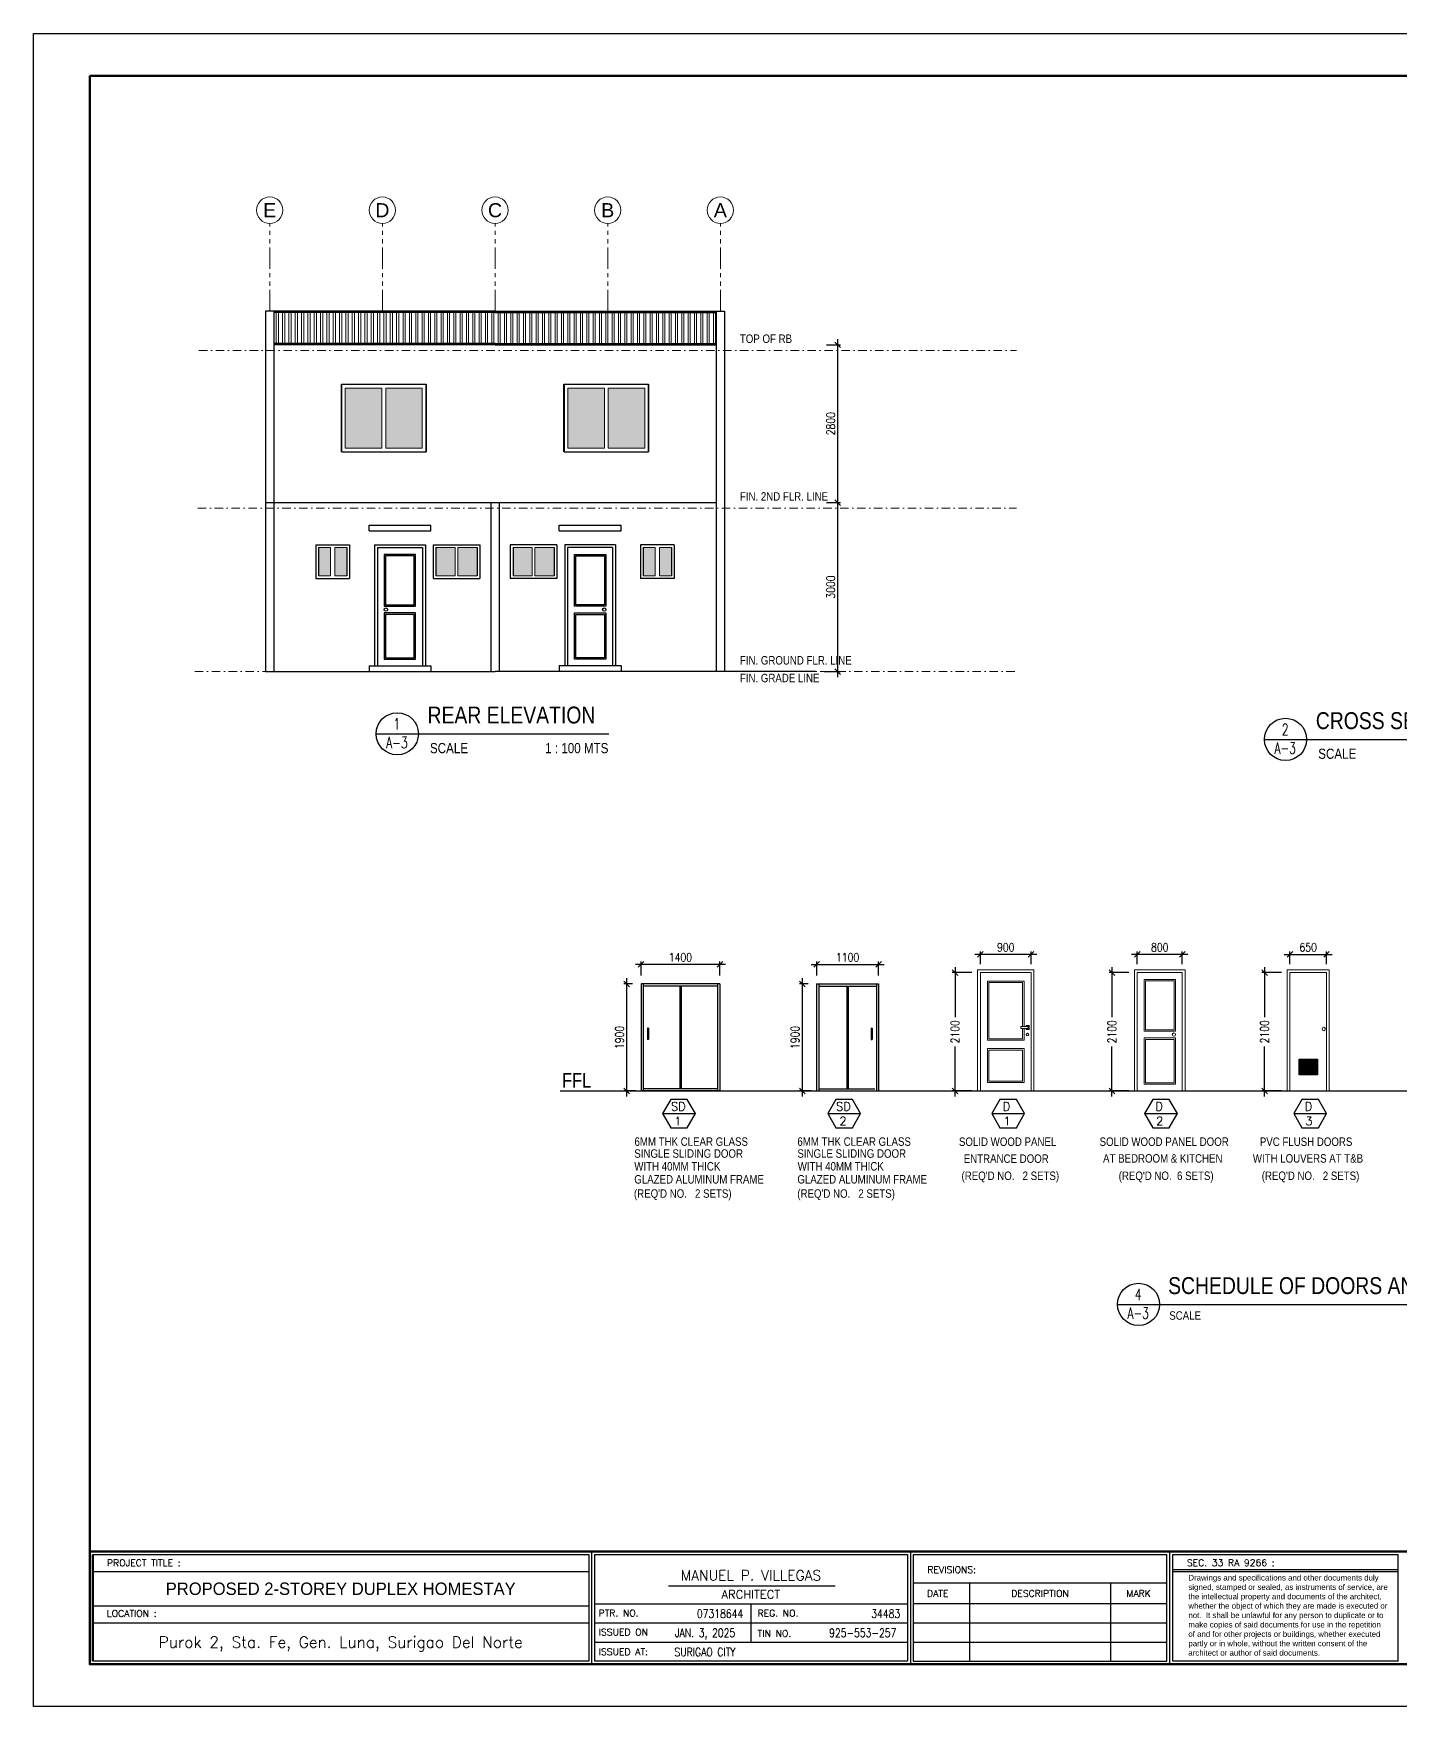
# Model space of a CAD drawing. Header units: millimetres. Extents: x 568137 to 731329, y -326076 to -191870.
# Drawn here: x 644229 to 668478, y -294376 to -264676 of the extents above; entities that cross this region are included whole.
import ezdxf
from ezdxf.enums import TextEntityAlignment as Align

# ---------------------------------------------------------------- set-up
doc = ezdxf.new("R2010")
doc.units = ezdxf.units.MM
doc.header["$LTSCALE"] = 300
doc.header["$MEASUREMENT"] = 0
doc.header["$PDMODE"] = 3
doc.header["$PDSIZE"] = 300
doc.linetypes.add('DASHDOT', pattern=[1, 0.5, -0.25, 0, -0.25])
doc.linetypes.add('PHANTOM', pattern=[2.5, 1.25, -0.25, 0.25, -0.25, 0.25, -0.25])
doc.layers.get('0').update_dxf_attribs({"color": 9})
doc.layers.get('DEFPOINTS').update_dxf_attribs({"color": 8})
for name, color, linetype, lineweight in [('BORDER', 5, 'Continuous', 50), ('dimensions', 8, 'Continuous', 15), ('fixtures', 251, 'Continuous', 5), ('FLR. PLAN BLK', 8, 'Continuous', 9), ('grid', 204, 'PHANTOM', 5), ('ROOFTILE', 140, 'Continuous', 5), ('TB-TXT', 4, 'Continuous', 35), ('TBLK', 7, 'Continuous', 40), ('text', 142, 'Continuous', 25), ('TITLE', 3, 'Continuous', 30)]:
    doc.layers.add(name, color=color, linetype=linetype, lineweight=lineweight)
for name, color, linetype in [('DOOR-SCH', 3, 'Continuous'), ('DOORS', 25, 'Continuous'), ('MOULD', 44, 'Continuous'), ('ROOF BEAMS', 10, 'Continuous'), ('ROOFING', 4, 'Continuous'), ('SCHED', 7, 'Continuous'), ('STAIR', 251, 'Continuous'), ('wall', 140, 'Continuous'), ('WDW', 175, 'Continuous'), ('window', 8, 'Continuous')]:
    doc.layers.add(name, color=color, linetype=linetype)
doc.styles.add('ARIAL', font='arial.ttf', dxfattribs={"width": 0.8})
doc.styles.add('AVA', font='')
doc.styles.add('DIM', font='romans.shx', dxfattribs={"width": 0.8})
doc.styles.add('JESS', font='SIMPLEX')
doc.styles.add('JO4', font='ARIALN.TTF')
doc.styles.add('mar4', font='ARIALN.TTF')
doc.styles.add('PSM', font='simplex')
doc.styles.add('ROM', font='ROMANS.shx', dxfattribs={"width": 0.8})
doc.styles.add('SWISS721', font='swissc.ttf')
doc.styles.get('AVA').set_extended_font_data('AvantGarde Bk BT')
doc.dimstyles.new('DIM-100', dxfattribs={"dimscale": 100, "dimtxt": 2, "dimasz": 1, "dimexe": 0.5, "dimexo": 1.5, "dimgap": 1, "dimtad": 1, "dimdec": 0, "dimdsep": 46, "dimtxsty": 'PSM', "dimblk1": 'DIMCIR', "dimblk2": 'DIMCIR', "dimsah": 1, "dimcen": 0, "dimdle": 2, "dimclrd": 251, "dimclre": 251, "dimclrt": 2, "dimadec": 0, "dimazin": 0, "dimtfac": 1, "dimtdec": 0, "dimtix": 1, "dimtmove": 2, "dimatfit": 3, "dimldrblk": 'DIMCIR', "dimfxl": 0.5, "dimtvp": 1, "dimtolj": 1, "dimtzin": 0, "dimarcsym": 0})
pattern_1 = [(45, (87395.38129, -70613.61726), (-0.084988795816, 0.084988795816), []), (135, (87395.38129, -70613.61726), (-0.254966387447, 0.084988795816), [0.30048076923, -0.18028846154])]
pattern_2 = [(45, (85181.92646, -70613.61726), (-0.084988795816, 0.084988795816), []), (135, (85181.92646, -70613.61726), (-0.254966387447, 0.084988795816), [0.30048076923, -0.18028846154])]

# ---------------------------------------------------------------- blocks, each defined once
blk = doc.blocks.new('_Oblique')
at = {"color": 0, "linetype": 'ByBlock', "lineweight": -2}
blk.add_line((-0.5, -0.5), (0.5, 0.5), dxfattribs=at)
blk = doc.blocks.new('*D717')
at = {"layer": 'DEFPOINTS', "color": 0, "ltscale": 0.5, "transparency": 16777216}
for p in [(658309, -273003), (658507, -273003), (658114, -276003)]:
    blk.add_point(p, dxfattribs=at)
at = {"layer": 'FLR. PLAN BLK', "color": 8, "lineweight": -2, "ltscale": 0.5, "transparency": 16777216}
for p, q in [((658507, -276103), (658507, -272903)), ((658459, -273003), (658557, -273003)), ((658264, -276003), (658557, -276003))]:
    blk.add_line(p, q, dxfattribs=at)
at = {"layer": 'FLR. PLAN BLK', "color": 8, "lineweight": -2, "ltscale": 0.5, "transparency": 16777216, "xscale": 100, "yscale": 100, "zscale": 100}
for p, rotation in [((658507, -273003), 90), ((658507, -276003), 270)]:
    blk.add_blockref('_Oblique', p, dxfattribs=dict(at, rotation=rotation))
at = {"layer": 'FLR. PLAN BLK', "color": 8, "ltscale": 0.5, "transparency": 16777216, "insert": (658382, -274503), "char_height": 150, "attachment_point": 5, "rotation": 90, "style": 'DIM'}
blk.add_mtext('\\A1;3000', dxfattribs=at)
blk = doc.blocks.new('DIMCIR')
for p, q in [((-1.5, 0), (1.5, 0)), ((0, 1.5), (0, -1.5))]:
    blk.add_line(p, q)
at = {"color": 2}
blk.add_circle((0, 0), 0.75, dxfattribs=at)
blk = doc.blocks.new('*D718')
at = {"layer": 'DEFPOINTS', "color": 0, "ltscale": 0.5, "transparency": 16777216}
for p in [(658159, -270203), (658507, -270203), (658159, -273003)]:
    blk.add_point(p, dxfattribs=at)
at = {"layer": 'FLR. PLAN BLK', "color": 8, "lineweight": -2, "ltscale": 0.5, "transparency": 16777216}
for p, q in [((658309, -270203), (658557, -270203)), ((658507, -273103), (658507, -270103)), ((658309, -273003), (658557, -273003))]:
    blk.add_line(p, q, dxfattribs=at)
at = {"layer": 'FLR. PLAN BLK', "color": 8, "lineweight": -2, "ltscale": 0.5, "transparency": 16777216, "xscale": 100, "yscale": 100, "zscale": 100}
for p, rotation in [((658507, -270203), 90), ((658507, -273003), 270)]:
    blk.add_blockref('_Oblique', p, dxfattribs=dict(at, rotation=rotation))
at = {"layer": 'FLR. PLAN BLK', "color": 8, "ltscale": 0.5, "transparency": 16777216, "insert": (658382, -271603), "char_height": 150, "attachment_point": 5, "rotation": 90, "style": 'DIM'}
blk.add_mtext('\\A1;2800', dxfattribs=at)
blk = doc.blocks.new('*D817')
at = {"layer": 'DEFPOINTS', "color": 0, "transparency": 16777216}
for p in [(658132, -281548), (657875, -283448), (658182, -283448)]:
    blk.add_point(p, dxfattribs=at)
at = {"layer": 'dimensions', "color": 8, "lineweight": -2, "transparency": 16777216}
for p, q in [((657982, -281548), (657825, -281548)), ((657875, -281448), (657875, -283548)), ((658032, -283448), (657825, -283448))]:
    blk.add_line(p, q, dxfattribs=at)
at = {"layer": 'dimensions', "color": 8, "lineweight": -2, "transparency": 16777216, "xscale": 100, "yscale": 100, "zscale": 100}
for p, rotation in [((657875, -281548), 90), ((657875, -283448), 270)]:
    blk.add_blockref('_Oblique', p, dxfattribs=dict(at, rotation=rotation))
at = {"layer": 'dimensions', "color": 8, "transparency": 16777216, "insert": (657750, -282498), "char_height": 150, "attachment_point": 5, "rotation": 90, "style": 'DIM'}
blk.add_mtext('\\A1;1900', dxfattribs=at)
blk = doc.blocks.new('*D818')
at = {"layer": 'DEFPOINTS', "color": 0, "transparency": 16777216}
for p in [(659232, -281201), (658132, -281548), (659232, -281548)]:
    blk.add_point(p, dxfattribs=at)
at = {"layer": 'dimensions', "color": 8, "lineweight": -2, "transparency": 16777216}
for p, q in [((658032, -281201), (659332, -281201)), ((658132, -281398), (658132, -281151)), ((659232, -281398), (659232, -281151))]:
    blk.add_line(p, q, dxfattribs=at)
at = {"layer": 'dimensions', "color": 8, "lineweight": -2, "transparency": 16777216, "xscale": 100, "yscale": 100, "zscale": 100, "rotation": 180}
blk.add_blockref('_Oblique', (658132, -281201), dxfattribs=at)
at = {"layer": 'dimensions', "color": 8, "lineweight": -2, "transparency": 16777216, "xscale": 100, "yscale": 100, "zscale": 100}
blk.add_blockref('_Oblique', (659232, -281201), dxfattribs=at)
at = {"layer": 'dimensions', "color": 8, "transparency": 16777216, "insert": (658682, -281076), "char_height": 150, "attachment_point": 5, "style": 'DIM'}
blk.add_mtext('\\A1;1100', dxfattribs=at)
blk = doc.blocks.new('*D822')
at = {"layer": 'DEFPOINTS', "color": 0, "transparency": 16777216}
for p in [(655014, -281548), (654758, -283448), (655064, -283448)]:
    blk.add_point(p, dxfattribs=at)
at = {"layer": 'dimensions', "color": 8, "lineweight": -2, "transparency": 16777216}
for p, q in [((654864, -281548), (654708, -281548)), ((654758, -281448), (654758, -283548)), ((654914, -283448), (654708, -283448))]:
    blk.add_line(p, q, dxfattribs=at)
at = {"layer": 'dimensions', "color": 8, "lineweight": -2, "transparency": 16777216, "xscale": 100, "yscale": 100, "zscale": 100}
for p, rotation in [((654758, -281548), 90), ((654758, -283448), 270)]:
    blk.add_blockref('_Oblique', p, dxfattribs=dict(at, rotation=rotation))
at = {"layer": 'dimensions', "color": 8, "transparency": 16777216, "insert": (654633, -282498), "char_height": 150, "attachment_point": 5, "rotation": 90, "style": 'DIM'}
blk.add_mtext('\\A1;1900', dxfattribs=at)
blk = doc.blocks.new('*D823')
at = {"layer": 'DEFPOINTS', "color": 0, "transparency": 16777216}
for p in [(655014, -281201), (655014, -281548), (656414, -281548)]:
    blk.add_point(p, dxfattribs=at)
at = {"layer": 'dimensions', "color": 8, "lineweight": -2, "transparency": 16777216}
for p, q in [((656514, -281201), (654914, -281201)), ((655014, -281398), (655014, -281151)), ((656414, -281398), (656414, -281151))]:
    blk.add_line(p, q, dxfattribs=at)
at = {"layer": 'dimensions', "color": 8, "lineweight": -2, "transparency": 16777216, "xscale": 100, "yscale": 100, "zscale": 100, "rotation": 180}
blk.add_blockref('_Oblique', (655014, -281201), dxfattribs=at)
at = {"layer": 'dimensions', "color": 8, "lineweight": -2, "transparency": 16777216, "xscale": 100, "yscale": 100, "zscale": 100}
blk.add_blockref('_Oblique', (656414, -281201), dxfattribs=at)
at = {"layer": 'dimensions', "color": 8, "transparency": 16777216, "insert": (655714, -281076), "char_height": 150, "attachment_point": 5, "style": 'DIM'}
blk.add_mtext('\\A1;1400', dxfattribs=at)
blk = doc.blocks.new('*D828')
at = {"layer": 'DEFPOINTS', "color": 0, "transparency": 16777216}
for p in [(663822, -281348), (663372, -283448), (663822, -283448)]:
    blk.add_point(p, dxfattribs=at)
at = {"layer": 'dimensions', "color": 8, "lineweight": -2, "transparency": 16777216}
for p, q in [((663372, -281248), (663372, -282136)), ((663672, -281348), (663322, -281348)), ((663372, -283548), (663372, -282659)), ((663672, -283448), (663322, -283448))]:
    blk.add_line(p, q, dxfattribs=at)
at = {"layer": 'dimensions', "color": 8, "lineweight": -2, "transparency": 16777216, "xscale": 100, "yscale": 100, "zscale": 100}
for p, rotation in [((663372, -281348), 90), ((663372, -283448), 270)]:
    blk.add_blockref('_Oblique', p, dxfattribs=dict(at, rotation=rotation))
at = {"layer": 'dimensions', "color": 8, "transparency": 16777216, "insert": (663372, -282398), "char_height": 150, "attachment_point": 5, "rotation": 90, "style": 'DIM'}
blk.add_mtext('\\A1;2100', dxfattribs=at)
blk = doc.blocks.new('*D829')
at = {"layer": 'DEFPOINTS', "color": 0, "transparency": 16777216}
for p in [(663822, -281023), (663822, -281348), (664622, -281348)]:
    blk.add_point(p, dxfattribs=at)
at = {"layer": 'dimensions', "color": 8, "lineweight": -2, "transparency": 16777216}
for p, q in [((664722, -281023), (663722, -281023)), ((663822, -281198), (663822, -280973)), ((664622, -281198), (664622, -280973))]:
    blk.add_line(p, q, dxfattribs=at)
at = {"layer": 'dimensions', "color": 8, "lineweight": -2, "transparency": 16777216, "xscale": 100, "yscale": 100, "zscale": 100, "rotation": 180}
blk.add_blockref('_Oblique', (663822, -281023), dxfattribs=at)
at = {"layer": 'dimensions', "color": 8, "lineweight": -2, "transparency": 16777216, "xscale": 100, "yscale": 100, "zscale": 100}
blk.add_blockref('_Oblique', (664622, -281023), dxfattribs=at)
at = {"layer": 'dimensions', "color": 8, "transparency": 16777216, "insert": (664222, -280898), "char_height": 150, "attachment_point": 5, "style": 'DIM'}
blk.add_mtext('\\A1;800', dxfattribs=at)
blk = doc.blocks.new('*D830')
at = {"layer": 'DEFPOINTS', "color": 0, "transparency": 16777216}
for p in [(661038, -281348), (660588, -283448), (661038, -283448)]:
    blk.add_point(p, dxfattribs=at)
at = {"layer": 'dimensions', "color": 8, "lineweight": -2, "transparency": 16777216}
for p, q in [((660588, -281248), (660588, -282136)), ((660888, -281348), (660538, -281348)), ((660588, -283548), (660588, -282659)), ((660888, -283448), (660538, -283448))]:
    blk.add_line(p, q, dxfattribs=at)
at = {"layer": 'dimensions', "color": 8, "lineweight": -2, "transparency": 16777216, "xscale": 100, "yscale": 100, "zscale": 100}
for p, rotation in [((660588, -281348), 90), ((660588, -283448), 270)]:
    blk.add_blockref('_Oblique', p, dxfattribs=dict(at, rotation=rotation))
at = {"layer": 'dimensions', "color": 8, "transparency": 16777216, "insert": (660588, -282398), "char_height": 150, "attachment_point": 5, "rotation": 90, "style": 'DIM'}
blk.add_mtext('\\A1;2100', dxfattribs=at)
blk = doc.blocks.new('*D831')
at = {"layer": 'DEFPOINTS', "color": 0, "transparency": 16777216}
for p in [(661038, -281023), (661038, -281348), (661938, -281348)]:
    blk.add_point(p, dxfattribs=at)
at = {"layer": 'dimensions', "color": 8, "lineweight": -2, "transparency": 16777216}
for p, q in [((662038, -281023), (660938, -281023)), ((661038, -281198), (661038, -280973)), ((661938, -281198), (661938, -280973))]:
    blk.add_line(p, q, dxfattribs=at)
at = {"layer": 'dimensions', "color": 8, "lineweight": -2, "transparency": 16777216, "xscale": 100, "yscale": 100, "zscale": 100, "rotation": 180}
blk.add_blockref('_Oblique', (661038, -281023), dxfattribs=at)
at = {"layer": 'dimensions', "color": 8, "lineweight": -2, "transparency": 16777216, "xscale": 100, "yscale": 100, "zscale": 100}
blk.add_blockref('_Oblique', (661938, -281023), dxfattribs=at)
at = {"layer": 'dimensions', "color": 8, "transparency": 16777216, "insert": (661488, -280898), "char_height": 150, "attachment_point": 5, "style": 'DIM'}
blk.add_mtext('\\A1;900', dxfattribs=at)
blk = doc.blocks.new('*D834')
at = {"layer": 'DEFPOINTS', "color": 0, "transparency": 16777216}
for p in [(666532, -281348), (666082, -283448), (666532, -283448)]:
    blk.add_point(p, dxfattribs=at)
at = {"layer": 'dimensions', "color": 8, "lineweight": -2, "transparency": 16777216}
for p, q in [((666082, -281248), (666082, -282136)), ((666382, -281348), (666032, -281348)), ((666082, -283548), (666082, -282659)), ((666382, -283448), (666032, -283448))]:
    blk.add_line(p, q, dxfattribs=at)
at = {"layer": 'dimensions', "color": 8, "lineweight": -2, "transparency": 16777216, "xscale": 100, "yscale": 100, "zscale": 100}
for p, rotation in [((666082, -281348), 90), ((666082, -283448), 270)]:
    blk.add_blockref('_Oblique', p, dxfattribs=dict(at, rotation=rotation))
at = {"layer": 'dimensions', "color": 8, "transparency": 16777216, "insert": (666082, -282398), "char_height": 150, "attachment_point": 5, "rotation": 90, "style": 'DIM'}
blk.add_mtext('\\A1;2100', dxfattribs=at)
blk = doc.blocks.new('*D835')
at = {"layer": 'DEFPOINTS', "color": 0, "transparency": 16777216}
for p in [(667182, -281023), (666532, -281348), (667182, -281348)]:
    blk.add_point(p, dxfattribs=at)
at = {"layer": 'dimensions', "color": 8, "lineweight": -2, "transparency": 16777216}
for p, q in [((666432, -281023), (667282, -281023)), ((666532, -281198), (666532, -280973)), ((667182, -281198), (667182, -280973))]:
    blk.add_line(p, q, dxfattribs=at)
at = {"layer": 'dimensions', "color": 8, "lineweight": -2, "transparency": 16777216, "xscale": 100, "yscale": 100, "zscale": 100, "rotation": 180}
blk.add_blockref('_Oblique', (666532, -281023), dxfattribs=at)
at = {"layer": 'dimensions', "color": 8, "lineweight": -2, "transparency": 16777216, "xscale": 100, "yscale": 100, "zscale": 100}
blk.add_blockref('_Oblique', (667182, -281023), dxfattribs=at)
at = {"layer": 'dimensions', "color": 8, "transparency": 16777216, "insert": (666857, -280898), "char_height": 150, "attachment_point": 5, "style": 'DIM'}
blk.add_mtext('\\A1;650', dxfattribs=at)

msp = doc.modelspace()

# ---------------------------------------------------------------- hatches: boundary and pattern name
at = {"layer": 'MOULD', "linetype": 'Continuous', "true_color": 0x8b8b8d}
h = msp.add_hatch(dxfattribs=at)
h.set_pattern_fill('ANSI38', color=252)
h.set_pattern_definition([(45, (79037.3343, -58040.7042), (-0.088388347648, 0.088388347648), []), (135, (79037.3343, -58040.7042), (-0.265165042945, 0.088388347648), [0.3125, -0.1875])])
h.paths.add_polyline_path([(650481.9, -272035.9), (651131.8, -272035.9), (651131.8, -270970.1), (650481.9, -270970.1)])
h.paths.add_polyline_path([(649764.8, -272035.9), (650414.7, -272035.9), (650414.7, -270970.1), (649764.8, -270970.1)])
h = msp.add_hatch(dxfattribs=at)
h.set_pattern_fill('ANSI38', color=252)
h.set_pattern_definition([(45, (82985.9181, -58040.7042), (-0.088388347648, 0.088388347648), []), (135, (82985.9181, -58040.7042), (-0.265165042945, 0.088388347648), [0.3125, -0.1875])])
h.paths.add_polyline_path([(654430.5, -272035.9), (655080.4, -272035.9), (655080.4, -270970.1), (654430.5, -270970.1)])
h.paths.add_polyline_path([(653713.4, -272035.9), (654363.3, -272035.9), (654363.3, -270970.1), (653713.4, -270970.1)])
h = msp.add_hatch(dxfattribs=at)
h.set_pattern_fill('ANSI38', color=252, scale=0.961538)
h.set_pattern_definition(pattern_1)
h.paths.add_polyline_path([(649792.5, -273801), (649577.3, -273801), (649577.3, -274304.7), (649792.5, -274304.7)])
h.paths.add_polyline_path([(649504.1, -273801), (649288.9, -273801), (649288.9, -274304.7), (649504.1, -274304.7)])
h = msp.add_hatch(dxfattribs=at)
h.set_pattern_fill('ANSI38', color=252, scale=0.961538)
h.set_pattern_definition(pattern_2)
h.paths.add_polyline_path([(652102.7, -274304.7), (652102.7, -273801), (651761.3, -273801), (651761.3, -274304.7)])
h.paths.add_polyline_path([(651713.6, -273801), (651372.2, -273801), (651372.2, -274304.7), (651713.6, -274304.7)])
h = msp.add_hatch(dxfattribs=at)
h.set_pattern_fill('ANSI38', color=252, scale=0.961538)
h.set_pattern_definition(pattern_2)
h.paths.add_polyline_path([(653083.9, -274304.7), (653083.9, -273801), (652742.5, -273801), (652742.5, -274304.7)])
h.paths.add_polyline_path([(653131.6, -274304.7), (653473, -274304.7), (653473, -273801), (653131.6, -273801)])
h = msp.add_hatch(dxfattribs=at)
h.set_pattern_fill('ANSI38', color=252, scale=0.961538)
h.set_pattern_definition(pattern_1)
h.paths.add_polyline_path([(655052.7, -274304.7), (655267.9, -274304.7), (655267.9, -273801), (655052.7, -273801)])
h.paths.add_polyline_path([(655341.1, -274304.7), (655556.3, -274304.7), (655556.3, -273801), (655341.1, -273801)])
at = {"layer": 'ROOFTILE', "linetype": 'Continuous'}
h = msp.add_hatch(dxfattribs=at)
h.set_pattern_fill('ANSI32', color=256, scale=300, angle=45)
h.set_pattern_definition([(90, (-26573.5, -20096.97), (-112.5, 0), []), (90, (-26536, -20059.47), (-112.5, 0), [])])
h.paths.add_polyline_path([(652422.6, -269627.9), (648497.6, -269627.9), (648497.6, -270177.9), (652422.6, -270177.9), (656347.6, -270177.9), (656347.6, -269627.9)])

# ---------------------------------------------------------------- linework, layer by layer
at = {"layer": 'BORDER'}
for p, q in [((685529.4, -291625.5), (645229.4, -291625.5)), ((645229.4, -291625.5), (645229.4, -293625.5)), ((685529.4, -293625.5), (645229.4, -293625.5))]:
    msp.add_line(p, q, dxfattribs=at)
at = {"layer": 'BORDER', "color": 4}
msp.add_line((645281.9, -293573), (645281.9, -291678), dxfattribs=at)
at = {"layer": 'BORDER'}
msp.add_lwpolyline([(645229.4, -265425.5), (685529.4, -265425.5), (685529.4, -293625.5), (645229.4, -293625.5)], close=True, dxfattribs=at)
at = {"layer": 'DEFPOINTS'}
msp.add_lwpolyline([(644229.4, -264675.5), (686279.4, -264675.5), (686279.4, -294375.5), (644229.4, -294375.5)], close=True, dxfattribs=at)
at = {"layer": 'dimensions'}
for p, q in [((650414.7, -270970.1), (649764.8, -270970.1)), ((649764.8, -270970.1), (649764.8, -272035.9)), ((650414.7, -272035.9), (650414.7, -270970.1)), ((650481.9, -272035.9), (650481.9, -270970.1)), ((650481.9, -270970.1), (651131.8, -270970.1)), ((651131.8, -272035.9), (651131.8, -270970.1)), ((651131.8, -270970.1), (651131.8, -272035.9)), ((654363.3, -270970.1), (653713.4, -270970.1)), ((653713.4, -270970.1), (653713.4, -272035.9)), ((654363.3, -272035.9), (654363.3, -270970.1)), ((654430.5, -272035.9), (654430.5, -270970.1)), ((654430.5, -270970.1), (655080.4, -270970.1)), ((655080.4, -272035.9), (655080.4, -270970.1)), ((655080.4, -270970.1), (655080.4, -272035.9)), ((649764.8, -272035.9), (650414.7, -272035.9)), ((651131.8, -272035.9), (650481.9, -272035.9)), ((653713.4, -272035.9), (654363.3, -272035.9)), ((655080.4, -272035.9), (654430.5, -272035.9)), ((664672.3, -281297.7), (663772.3, -281297.7)), ((663772.3, -281297.7), (663772.3, -283447.7)), ((664622.3, -281347.7), (663822.3, -281347.7)), ((663822.3, -281347.7), (663822.3, -283447.7)), ((664622.3, -281347.7), (664622.3, -283447.7)), ((664672.3, -281297.7), (664672.3, -283447.7)), ((667232.1, -281297.7), (666482.1, -281297.7)), ((666482.1, -281297.7), (666482.1, -283447.7)), ((667182.1, -281347.7), (666532.1, -281347.7)), ((666532.1, -281347.7), (666532.1, -283447.7)), ((667182.1, -283447.7), (667182.1, -281347.7)), ((667232.1, -283447.7), (667232.1, -281297.7))]:
    msp.add_line(p, q, dxfattribs=at)
for points in [[(649288.9, -274304.7), (649504.1, -274304.7), (649504.1, -273801), (649288.9, -273801)], [(649577.3, -274304.7), (649792.5, -274304.7), (649792.5, -273801), (649577.3, -273801)], [(651372.2, -274304.7), (651713.6, -274304.7), (651713.6, -273801), (651372.2, -273801)], [(651761.3, -274304.7), (652102.7, -274304.7), (652102.7, -273801), (651761.3, -273801)], [(653083.9, -274304.7), (652742.5, -274304.7), (652742.5, -273801), (653083.9, -273801)], [(653473, -274304.7), (653131.6, -274304.7), (653131.6, -273801), (653473, -273801)], [(655267.9, -274304.7), (655052.7, -274304.7), (655052.7, -273801), (655267.9, -273801)], [(655556.3, -274304.7), (655341.1, -274304.7), (655341.1, -273801), (655556.3, -273801)], [(663944.8, -281467.7), (664502.3, -281467.7), (664502.3, -282387.7), (663944.8, -282387.7)], [(663969.8, -281492.7), (664477.3, -281492.7), (664477.3, -282362.7), (663969.8, -282362.7)], [(661884.5, -282304.1), (661756.6, -282304.1), (661756.6, -282338.6), (661884.5, -282338.6)], [(661812.7, -282696.8), (661162.3, -282696.8), (661162.3, -283297.7), (661812.7, -283297.7)], [(661787.7, -282721.8), (661187.3, -282721.8), (661187.3, -283272.7), (661787.7, -283272.7)], [(663944.8, -282507.7), (664502.3, -282507.7), (664502.3, -283327.7), (663944.8, -283327.7)], [(663969.8, -282532.7), (664477.3, -282532.7), (664477.3, -283302.7), (663969.8, -283302.7)]]:
    msp.add_lwpolyline(points, close=True, dxfattribs=at)
for points in [[(661987.5, -283447.7), (661987.5, -281297.7), (660987.5, -281297.7), (660987.5, -283447.7)], [(661937.5, -283447.7), (661937.5, -281347.7), (661037.5, -281347.7), (661037.5, -283447.7)], [(661037.5, -283447.7), (661037.5, -281347.7), (661937.5, -281347.7), (661937.5, -283447.7)], [(661812.7, -282304.1), (661812.7, -281497.8), (661162.3, -281497.8), (661162.3, -282546.8), (661812.7, -282546.8), (661812.7, -282338.6)], [(661787.7, -282304.1), (661787.7, -281522.8), (661187.3, -281522.8), (661187.3, -282521.8), (661787.7, -282521.8), (661787.7, -282338.6)], [(661850.2, -282338.6), (661850.2, -282357), (661903.6, -282357), (661903.6, -282285.6), (661850.2, -282285.6), (661850.2, -282304.1)], [(661937.5, -283397.7), (661937.5, -282535.2)]]:
    msp.add_lwpolyline(points, dxfattribs=at)
for centre, radius in [((661876.9, -282447.7), 23.3), ((664473.6, -282447.7), 30), ((664473.6, -282447.7), 30), ((667133.4, -282347.7), 30)]:
    msp.add_circle(centre, radius, dxfattribs=at)
at = {"layer": 'DOORS', "linetype": 'Continuous'}
for p, q in [((650285.6, -273752.9), (651185.6, -273752.9)), ((650285.6, -273752.9), (650285.6, -275902.9)), ((650335.6, -273802.9), (651135.6, -273802.9)), ((650335.6, -273802.9), (650335.6, -275902.9)), ((651135.6, -273802.9), (651135.6, -275902.9)), ((651185.6, -273752.9), (651185.6, -275902.9)), ((654559.6, -273752.9), (653659.6, -273752.9)), ((653659.6, -273752.9), (653659.6, -275902.9)), ((654509.6, -273802.9), (653709.6, -273802.9)), ((653709.6, -273802.9), (653709.6, -275902.9)), ((654509.6, -273802.9), (654509.6, -275902.9)), ((654559.6, -273752.9), (654559.6, -275902.9)), ((650185.6, -275902.9), (650185.6, -276002.9)), ((651285.6, -275902.9), (651285.6, -276002.9)), ((653559.6, -275902.9), (653559.6, -276002.9)), ((654659.6, -275902.9), (654659.6, -276002.9))]:
    msp.add_line(p, q, dxfattribs=at)
for points in [[(651013.1, -273922.9), (650455.6, -273922.9), (650455.6, -274842.9), (651013.1, -274842.9)], [(650988.1, -273947.9), (650480.6, -273947.9), (650480.6, -274817.9), (650988.1, -274817.9)], [(653832.1, -273922.9), (654389.6, -273922.9), (654389.6, -274842.9), (653832.1, -274842.9)], [(653857.1, -273947.9), (654364.6, -273947.9), (654364.6, -274817.9), (653857.1, -274817.9)], [(651013.1, -274962.9), (650455.6, -274962.9), (650455.6, -275782.9), (651013.1, -275782.9)], [(650988.1, -274987.9), (650480.6, -274987.9), (650480.6, -275757.9), (650988.1, -275757.9)], [(653832.1, -274962.9), (654389.6, -274962.9), (654389.6, -275782.9), (653832.1, -275782.9)], [(653857.1, -274987.9), (654364.6, -274987.9), (654364.6, -275757.9), (653857.1, -275757.9)]]:
    msp.add_lwpolyline(points, close=True, dxfattribs=at)
for centre in [(650484.3, -274902.9), (650484.3, -274902.9), (654360.9, -274902.9), (654360.9, -274902.9)]:
    msp.add_circle(centre, 30, dxfattribs=at)
at = {"layer": 'fixtures', "linetype": 'DASHDOT'}
for p, q in [((647166.4, -270302.9), (661677.4, -270302.9)), ((647145, -273102.9), (661677.4, -273102.9)), ((647093.3, -276002.9), (661677.4, -276002.9))]:
    msp.add_line(p, q, dxfattribs=at)
at = {"layer": 'grid'}
for p, q in [((648422.6, -269602.9), (648422.6, -268047.1)), ((650422.6, -269602.9), (650422.6, -268047.1)), ((652422.6, -269602.9), (652422.6, -268047.1)), ((654422.6, -269602.9), (654422.6, -268047.1)), ((656422.6, -269602.9), (656422.6, -268047.1))]:
    msp.add_line(p, q, dxfattribs=at)
at = {"layer": 'grid', "color": 8, "linetype": 'Continuous'}
for centre in [(648422.6, -267812.7), (650422.6, -267812.7), (652422.6, -267812.7), (654422.6, -267812.7), (656422.6, -267812.7)]:
    msp.add_circle(centre, 234.4, dxfattribs=at)
at = {"layer": 'MOULD', "color": 252, "linetype": 'Continuous', "true_color": 0x8b8b8d}
for p, q in [((666707.1, -282901.2), (666842.7, -282901.2)), ((666707.1, -282909.6), (666848.4, -282909.6)), ((666707.1, -282926.5), (666859.6, -282926.5)), ((666707.1, -282934.9), (666865.2, -282934.9)), ((666707.1, -282951.8), (666876.5, -282951.8)), ((666707.1, -282960.3), (666882.1, -282960.3)), ((666707.1, -282977.1), (666893.4, -282977.1)), ((666707.1, -282985.6), (666899, -282985.6)), ((666707.1, -283002.4), (666910.2, -283002.4)), ((666707.1, -283010.9), (666915.9, -283010.9)), ((666707.1, -283027.8), (666927.1, -283027.8)), ((666707.1, -283036.2), (666932.7, -283036.2)), ((666842.7, -282901.2), (667007.1, -282901.2)), ((666848.4, -282909.6), (667007.1, -282909.6)), ((666859.6, -282926.5), (667007.1, -282926.5)), ((666865.2, -282934.9), (667007.1, -282934.9)), ((666876.5, -282951.8), (667007.1, -282951.8)), ((666882.1, -282960.3), (667007.1, -282960.3)), ((666893.4, -282977.1), (667007.1, -282977.1)), ((666899, -282985.6), (667007.1, -282985.6)), ((666910.2, -283002.4), (667007.1, -283002.4)), ((666915.9, -283010.9), (667007.1, -283010.9)), ((666927.1, -283027.8), (667007.1, -283027.8)), ((666932.7, -283036.2), (667007.1, -283036.2)), ((667007.1, -282897.7), (667007.1, -283147.7)), ((666707.1, -283053.1), (666944, -283053.1)), ((666707.1, -283061.5), (666949.6, -283061.5)), ((666707.1, -283078.4), (666960.9, -283078.4)), ((666707.1, -283086.8), (666966.5, -283086.8)), ((666707.1, -283103.7), (666977.7, -283103.7)), ((666707.1, -283112.1), (666983.4, -283112.1)), ((666707.1, -283129), (666994.6, -283129)), ((666707.1, -283137.4), (667000.2, -283137.4)), ((666944, -283053.1), (667007.1, -283053.1)), ((666949.6, -283061.5), (667007.1, -283061.5)), ((666960.9, -283078.4), (667007.1, -283078.4)), ((666966.5, -283086.8), (667007.1, -283086.8)), ((666977.7, -283103.7), (667007.1, -283103.7)), ((666983.4, -283112.1), (667007.1, -283112.1)), ((666994.6, -283129), (667007.1, -283129)), ((667000.2, -283137.4), (667007.1, -283137.4))]:
    msp.add_line(p, q, dxfattribs=at)
for points in [[(666694.6, -282885.2), (667019.6, -282885.2), (667019.6, -283160.2), (666694.6, -283160.2)], [(666707.1, -282897.7), (667007.1, -282897.7), (667007.1, -283147.7), (666707.1, -283147.7)]]:
    msp.add_lwpolyline(points, close=True, dxfattribs=at)
at = {"layer": 'ROOF BEAMS', "linetype": 'Continuous'}
msp.add_line((653580.2, -283447.7), (678036.3, -283447.7), dxfattribs=at)
at = {"layer": 'ROOFING', "linetype": 'Continuous'}
for p, q in [((652422.6, -269602.9), (648347.6, -269602.9)), ((652422.6, -269627.9), (648497.6, -269627.9)), ((652422.6, -269602.9), (656497.6, -269602.9)), ((652422.6, -269627.9), (656347.6, -269627.9)), ((652422.6, -270177.9), (648497.6, -270177.9)), ((652422.6, -270202.9), (648497.6, -270202.9)), ((652422.6, -270177.9), (656347.6, -270177.9)), ((652422.6, -270202.9), (656347.6, -270202.9))]:
    msp.add_line(p, q, dxfattribs=at)
at = {"layer": 'SCHED', "color": 9}
for points in [[(655397.2, -283849.8), (655543.1, -284102.5), (655835, -284102.5), (655980.9, -283849.8), (655835, -283597), (655543.1, -283597), (655397.2, -283849.8), (655980.9, -283849.8)], [(658327.7, -283849.8), (658473.6, -284102.5), (658765.5, -284102.5), (658911.4, -283849.8), (658765.5, -283597), (658473.6, -283597), (658327.7, -283849.8), (658911.4, -283849.8)], [(661239.1, -283849.8), (661385, -284102.5), (661676.8, -284102.5), (661822.7, -283849.8), (661676.8, -283597), (661385, -283597), (661239.1, -283849.8), (661822.7, -283849.8)], [(663950.4, -283849.8), (664096.3, -284102.5), (664388.2, -284102.5), (664534.1, -283849.8), (664388.2, -283597), (664096.3, -283597), (663950.4, -283849.8), (664534.1, -283849.8)], [(666599.2, -283849.8), (666745.1, -284102.5), (667036.9, -284102.5), (667182.8, -283849.8), (667036.9, -283597), (666745.1, -283597), (666599.2, -283849.8), (667182.8, -283849.8)]]:
    msp.add_lwpolyline(points, dxfattribs=at)
at = {"layer": 'STAIR', "linetype": 'Continuous'}
for p, q in [((650185.6, -275902.9), (651285.6, -275902.9)), ((654659.6, -275902.9), (653559.6, -275902.9))]:
    msp.add_line(p, q, dxfattribs=at)
at = {"layer": 'TITLE'}
for p, q in [((650312.2, -277107.5), (654442.8, -277107.5)), ((666079.9, -277207.5), (669848.5, -277207.5)), ((663470.3, -287236.6), (670839.8, -287236.6))]:
    msp.add_line(p, q, dxfattribs=at)
at = {"layer": 'TITLE', "color": 4, "lineweight": -3}
for p, q in [((654137.4, -291625.5), (654137.4, -293625.5)), ((659794.9, -291625.5), (659794.9, -293625.5)), ((664399.6, -293625.5), (664399.6, -291625.5)), ((645281.9, -291678), (654084.9, -291678)), ((654084.9, -291678), (654084.9, -293573)), ((654189.9, -291678), (659742.4, -291678)), ((654189.9, -291678), (654189.9, -293573)), ((659742.4, -291678), (659742.4, -293573)), ((659847.4, -291678), (664347.1, -291678)), ((659847.4, -291678), (659847.4, -293573)), ((664347.1, -293573), (664347.1, -291678)), ((664452.1, -291678), (668452.1, -291678)), ((664452.1, -293573), (664452.1, -291678)), ((664452.1, -291940.5), (668452.1, -291940.5)), ((668452.1, -293573), (668452.1, -291678)), ((645281.9, -291978), (654084.9, -291978)), ((655502.9, -292233.6), (658457.7, -292233.6)), ((659847.4, -292179.3), (664347.1, -292179.3)), ((660847.1, -292179.3), (660847.1, -293573)), ((663347.3, -292179.3), (663347.3, -293573)), ((664452.1, -291978), (668452.1, -291978)), ((645281.9, -292590.6), (654084.9, -292590.6)), ((654189.9, -292549.4), (659742.4, -292549.4)), ((656966.1, -292549.4), (656966.1, -293231.8)), ((659847.4, -292548.5), (664347.1, -292548.5)), ((645281.9, -292890.6), (654084.9, -292890.6)), ((654189.9, -292890.6), (659742.4, -292890.6)), ((659847.4, -292890.6), (664347.1, -292890.6)), ((654189.9, -293231.8), (659742.4, -293231.8)), ((659847.4, -293231.8), (664347.1, -293231.8)), ((654084.9, -293573), (645281.9, -293573)), ((659742.4, -293573), (654189.9, -293573)), ((659847.4, -293573), (664347.1, -293573)), ((668452.1, -293573), (664452.1, -293573))]:
    msp.add_line(p, q, dxfattribs=at)
at = {"layer": 'TITLE'}
for centre in [(650686.8, -277107.5), (666454.5, -277207.5), (663844.9, -287236.6)]:
    msp.add_circle(centre, 374.6, dxfattribs=at)
at = {"layer": 'wall', "linetype": 'Continuous'}
for p, q in [((648347.6, -269602.9), (648347.6, -276002.9)), ((648497.6, -269602.9), (648497.6, -276002.9)), ((656347.6, -269602.9), (656347.6, -276002.9)), ((656497.6, -269602.9), (656497.6, -276002.9)), ((649698.3, -270902.9), (649698.3, -272102.9)), ((651198.3, -270902.9), (651198.3, -272102.9)), ((653646.9, -270902.9), (653646.9, -272102.9)), ((655146.9, -270902.9), (655146.9, -272102.9)), ((648347.6, -273002.9), (656347.6, -273002.9)), ((652347.6, -273002.9), (652347.6, -276002.9)), ((652497.6, -273002.9), (652497.6, -276002.9)), ((650185.6, -273402.9), (651285.6, -273402.9)), ((650185.6, -273502.9), (650185.6, -273402.9)), ((650185.6, -273502.9), (651285.6, -273502.9)), ((651285.6, -273502.9), (651285.6, -273402.9)), ((653559.6, -273402.9), (654659.6, -273402.9)), ((653559.6, -273502.9), (653559.6, -273402.9)), ((653559.6, -273502.9), (654659.6, -273502.9)), ((654659.6, -273502.9), (654659.6, -273402.9)), ((649288.9, -273801), (649288.9, -274304.7)), ((649792.5, -273801), (649792.5, -274304.7)), ((651372.2, -273801), (651372.2, -274304.7)), ((652102.7, -273801), (652102.7, -274304.7)), ((652742.5, -273801), (652742.5, -274304.7)), ((653473, -273801), (653473, -274304.7)), ((655052.7, -273801), (655052.7, -274304.7)), ((655556.3, -273801), (655556.3, -274304.7)), ((648347.6, -276002.9), (652422.6, -276002.9)), ((658113.8, -276002.9), (652422.6, -276002.9)), ((655014, -281547.7), (655014, -283447.7)), ((656414.1, -281547.7), (655014, -281547.7)), ((655053.2, -281547.7), (655053.2, -283447.7)), ((656374.1, -281547.7), (656374.1, -283447.7)), ((656414.1, -281547.7), (656414.1, -283447.7)), ((658131.7, -281547.7), (658131.7, -283447.7)), ((658131.7, -281547.7), (659231.7, -281547.7)), ((658171.7, -281547.7), (658171.7, -283447.7)), ((659192.6, -281547.7), (659192.6, -283447.7)), ((659231.7, -281547.7), (659231.7, -283447.7)), ((656374.1, -281587.8), (655053.2, -281587.8)), ((658171.7, -281587.8), (659192.6, -281587.8)), ((655128.2, -282335.2), (655128.2, -282535.2)), ((655148.2, -282335.2), (655128.2, -282335.2)), ((655148.2, -282335.2), (655148.2, -282535.2)), ((659097.6, -282335.2), (659097.6, -282535.2)), ((659097.6, -282335.2), (659117.6, -282335.2)), ((659117.6, -282335.2), (659117.6, -282535.2)), ((655148.2, -282535.2), (655128.2, -282535.2)), ((659097.6, -282535.2), (659117.6, -282535.2)), ((656414.1, -283447.7), (655014, -283447.7)), ((656374.1, -283407.7), (655053.2, -283407.7)), ((658131.7, -283447.7), (659205.7, -283447.7)), ((658171.7, -283407.7), (659166.6, -283407.7))]:
    msp.add_line(p, q, dxfattribs=at)
at = {"layer": 'WDW'}
for p, q in [((655702.9, -281585.8), (655702.9, -283407.7)), ((655727.9, -281585.8), (655727.9, -283407.7)), ((658667.8, -281585.8), (658667.8, -283407.7)), ((658692.8, -281585.8), (658692.8, -283407.7))]:
    msp.add_line(p, q, dxfattribs=at)
at = {"layer": 'window', "linetype": 'Continuous'}
for p, q in [((649697.6, -270903), (651199, -270902.9)), ((649697.6, -272103.1), (649697.6, -270903)), ((651199, -272103.1), (651199, -270902.9)), ((653646.2, -270903), (655147.6, -270902.9)), ((653646.2, -272103.1), (653646.2, -270903)), ((655147.6, -272103.1), (655147.6, -270902.9)), ((649698.3, -272102.9), (651199, -272103.1)), ((653646.9, -272102.9), (655147.6, -272103.1)), ((649240.6, -273752.9), (649240.6, -274352.9)), ((649240.6, -273752.9), (649840.8, -273752.9)), ((649840.8, -273752.9), (649840.8, -274352.9)), ((651323.9, -273752.9), (651323.9, -274352.9)), ((651327.9, -273752.9), (652151, -273752.9)), ((652151, -273752.9), (652151, -274352.9)), ((652694.2, -273752.9), (652694.2, -274352.9)), ((653517.3, -273752.9), (652694.2, -273752.9)), ((653521.3, -273752.9), (653521.3, -274352.9)), ((655004.4, -273752.9), (655004.4, -274352.9)), ((655604.6, -273752.9), (655004.4, -273752.9)), ((655604.6, -273752.9), (655604.6, -274352.9)), ((649240.6, -274352.9), (649840.8, -274352.9)), ((651327.9, -274352.9), (652151, -274352.9)), ((653517.3, -274352.9), (652694.2, -274352.9)), ((655604.6, -274352.9), (655004.4, -274352.9))]:
    msp.add_line(p, q, dxfattribs=at)

# ---------------------------------------------------------------- texts
at = {"layer": 'DOOR-SCH', "color": 2, "linetype": 'Continuous', "lineweight": 13, "style": 'SWISS721'}
for s, p in [('SINGLE SLIDING DOOR', (654894.8, -284633.5)), ('6MM THK CLEAR GLASS', (654897.8, -284421.7)), ('SINGLE SLIDING DOOR', (657790.3, -284633.5)), ('6MM THK CLEAR GLASS', (657790.1, -284421.7)), ('WITH 40MM THICK', (654894.7, -284860.3)), ('WITH 40MM THICK', (657795.9, -284860.3)), ('GLAZED ALUMINUM FRAME', (654894.8, -285091.4)), ('GLAZED ALUMINUM FRAME', (657790.3, -285091.4)), ("(REQ'D NO.   2 SETS)", (660703.6, -285028.5)), ("(REQ'D NO.  6 SETS)", (663493.4, -285028.5)), ("(REQ'D NO.   2 SETS)", (666032.6, -285028.5)), ("(REQ'D NO.   2 SETS)", (654889.1, -285343.8)), ("(REQ'D NO.   2 SETS)", (657788.5, -285343.8))]:
    msp.add_text(s, height=150, dxfattribs=at).set_placement(p)
for s, p in [('SOLID WOOD PANEL', (661521.6, -284348.8)), ('SOLID WOOD PANEL DOOR', (664300.5, -284348.1)), ('PVC FLUSH DOORS', (666819.5, -284348.9)), ('ENTRANCE DOOR', (661497, -284649.1)), ('AT BEDROOM & KITCHEN', (664275.4, -284645.3)), ('WITH LOUVERS AT T&B', (666853.1, -284645.3))]:
    msp.add_text(s, height=150, dxfattribs=at).set_placement(p, align=Align.MIDDLE_CENTER)
at = {"layer": 'grid', "style": 'ARIAL'}
for tag, p in [('E', (648422.6, -267812.7)), ('D', (650422.6, -267812.7)), ('C', (652422.6, -267812.7)), ('B', (654422.6, -267812.7)), ('A', (656422.6, -267812.7))]:
    msp.add_attdef(tag, text='', height=250, dxfattribs=at).set_placement(p, align=Align.MIDDLE_CENTER)
at = {"layer": 'SCHED', "color": 70, "style": 'ROM'}
for s, p in [('SD', (655545, -283798.1)), ('1', (655604, -284056.7)), ('SD', (658475.5, -283798.1)), ('2', (658534.6, -284056.7)), ('D', (661433.5, -283798.1)), ('1', (661445.9, -284056.7)), ('D', (664144.8, -283798.1)), ('2', (664157.3, -284056.7)), ('D', (666793.6, -283798.1)), ('3', (666806, -284056.7))]:
    msp.add_text(s, height=149.9, dxfattribs=at).set_placement(p)
at = {"layer": 'TB-TXT', "linetype": 'ByBlock', "style": 'mar4'}
for s, p in [('REAR ELEVATION', (651224.6, -276924.4)), ('CROSS SECTION', (666992.3, -277024.4)), ('SCHEDULE OF DOORS AND WINDOWS', (664371.1, -287053.5))]:
    msp.add_text(s, height=300, dxfattribs=at).set_placement(p)
at = {"layer": 'TB-TXT', "style": 'PSM', "width": 0.7}
for s, p in [('1', (650680.5, -276931.1)), ('2', (666448.2, -277031.1)), ('A-3', (650680.5, -277262.9)), ('A-3', (666448.2, -277362.9)), ('4', (663838.6, -287060.1)), ('A-3', (663838.6, -287392))]:
    msp.add_text(s, height=200, dxfattribs=at).set_placement(p, align=Align.MIDDLE)
at = {"layer": 'TB-TXT'}
for s, height, style, p in [('SCALE', 180, 'mar4', (651267.4, -277451.7)), ('1 : 100 MTS', 180, 'mar4', (653312.5, -277451.7)), ('SCALE', 180, 'mar4', (667035.1, -277551.7)), ('SCALE', 150, 'mar4', (664390.8, -287509.1)), ('PROJECT TITLE :', 120, 'JESS', (645535.2, -291885.6)), ('REVISIONS:', 120, 'JESS', (660097.2, -292006.8)), ('SEC. 33 RA 9266 :', 120, 'JESS', (664703, -291883)), ('LOCATION :', 120, 'JESS', (645531.6, -292782.8)), ('PTR. NO.', 120, 'JESS', (654262.4, -292776.8)), ('REG. NO.', 120, 'JESS', (657082.9, -292779.5)), ('ISSUED ON', 120, 'JESS', (654262.4, -293115.2)), ('TIN NO.', 120, 'JESS', (657082.9, -293137.9)), ('ISSUED AT:', 120, 'JESS', (654262.4, -293464.1))]:
    msp.add_text(s, height=height, dxfattribs=dict(at, style=style)).set_placement(p)
at = {"layer": 'TB-TXT', "style": 'JESS'}
for s, p in [('DATE', (660281.2, -292367.5)), ('DESCRIPTION', (662097.2, -292367.5)), ('MARK', (663847.2, -292367.5))]:
    msp.add_text(s, height=120, dxfattribs=at).set_placement(p, align=Align.MIDDLE_CENTER)
at = {"layer": 'TB-TXT', "linetype": 'Continuous', "style": 'PSM', "width": 0.8}
for s, p in [('07318644', (656006, -292801)), ('34483', (659101.9, -292801)), (' JAN. 3, 2025', (655534.2, -293142.2)), ('925-553-257', (658353.2, -293142.2)), ('SURIGAO CITY', (655607.6, -293483.4))]:
    msp.add_text(s, height=150, dxfattribs=at).set_placement(p)
at = {"layer": 'TB-TXT', "insert": (664729.9, -292038.3), "char_height": 100, "width": 3536.489, "attachment_point": 1, "style": 'PSM'}
msp.add_mtext('{\\fArial|b0|i0|c0|p34;\\C30;Drawings and specifications and other documents duly signed, stamped or sealed, as instruments of service, are the intellectual property and documents of the architect, whether the object of which they are made is executed or not.  It shall be unlawful for any person to duplicate or to make copies of said documents for use in the repetition of and for other projects or buildings, whether executed partly or in whole, without the written consent of the architect or author of said documents.}', dxfattribs=at)
at = {"layer": 'TBLK'}
for s, height, style, p in [('PROPOSED 2-STOREY DUPLEX HOMESTAY', 220, 'AVA', (649683.4, -292284.3)), ('MANUEL P. VILLEGAS', 180, 'PSM', (656966.1, -292047)), ('Purok 2, Sta. Fe, Gen. Luna, Surigao Del Norte', 200, 'PSM', (649683.4, -293231.8))]:
    msp.add_text(s, height=height, dxfattribs=dict(at, style=style)).set_placement(p, align=Align.MIDDLE_CENTER)
at = {"layer": 'TBLK', "style": 'PSM'}
msp.add_text('ARCHITECT', height=150, dxfattribs=at).set_placement((656963.2, -292460.2), align=Align.CENTER)
at = {"layer": 'text', "color": 6, "style": 'JO4'}
for s, height, p in [('TOP OF RB', 150, (656768.8, -270169.2)), ('FIN. 2ND FLR. LINE', 150, (656768.8, -272969.2)), ('FIN. GROUND FLR. LINE', 150, (656768.8, -275878.2)), ('FIN. GRADE LINE', 150, (656768.8, -276192.7)), ('FFL', 255, (653611.2, -283387))]:
    msp.add_text(s, height=height, dxfattribs=at).set_placement(p)

# ---------------------------------------------------------------- dimensions: what is measured, and where the dimension line sits
at = {"layer": 'dimensions'}
for base, p1, p2, text, picture, middle in [((661037.5, -281022.7), (661937.5, -281347.7), (661037.5, -281347.7), '900', '*D831', (661487.5, -280897.7)), ((663822.3, -281022.7), (664622.3, -281347.7), (663822.3, -281347.7), '800', '*D829', (664222.3, -280897.7)), ((667182.1, -281022.7), (666532.1, -281347.7), (667182.1, -281347.7), '650', '*D835', (666857.1, -280897.7))]:
    dim = msp.add_linear_dim(base=base, p1=p1, p2=p2, angle=180, text=text, dimstyle='DIM-100', override={"dimtxt": 1.5, "dimgap": 0.5, "dimtxsty": 'DIM', "dimblk1": 'Oblique', "dimblk2": 'Oblique', "dimdle": 1, "dimclrd": 8, "dimclre": 8, "dimclrt": 8}, dxfattribs=at)
    dim.commit()
    dim.dimension.update_dxf_attribs({"geometry": picture, "text_midpoint": middle})
for base, p1, p2, angle, picture, middle in [((655014, -281201), (656414.1, -281547.7), (655014, -281547.7), 180, '*D823', (655714.1, -281076)), ((654757.9, -283447.7), (655014, -281547.7), (655064, -283447.7), 90, '*D822', (654632.9, -282497.7)), ((657875.5, -283447.7), (658131.7, -281547.7), (658181.7, -283447.7), 90, '*D817', (657750.5, -282497.7))]:
    dim = msp.add_linear_dim(base=base, p1=p1, p2=p2, angle=angle, dimstyle='DIM-100', override={"dimtxt": 1.5, "dimgap": 0.5, "dimtxsty": 'DIM', "dimblk1": 'Oblique', "dimblk2": 'Oblique', "dimdle": 1, "dimclrd": 8, "dimclre": 8, "dimclrt": 8}, dxfattribs=at)
    dim.commit()
    dim.dimension.update_dxf_attribs({"geometry": picture, "text_midpoint": middle})
dim = msp.add_linear_dim(base=(659231.7, -281201), p1=(658131.7, -281547.7), p2=(659231.7, -281547.7), dimstyle='DIM-100', override={"dimtxt": 1.5, "dimgap": 0.5, "dimtxsty": 'DIM', "dimblk1": 'Oblique', "dimblk2": 'Oblique', "dimdle": 1, "dimclrd": 8, "dimclre": 8, "dimclrt": 8}, dxfattribs=at)
dim.commit()
dim.dimension.update_dxf_attribs({"geometry": '*D818', "text_midpoint": (658681.7, -281076)})
for base, p1, p2, picture, middle in [((660587.5, -283447.7), (661037.5, -281347.7), (661037.5, -283447.7), '*D830', (660587.5, -282397.7)), ((663372.3, -283447.7), (663822.3, -281347.7), (663822.3, -283447.7), '*D828', (663372.3, -282397.7)), ((666082.1, -283447.7), (666532.1, -281347.7), (666532.1, -283447.7), '*D834', (666082.1, -282397.7))]:
    dim = msp.add_linear_dim(base=base, p1=p1, p2=p2, angle=90, text='2100', dimstyle='DIM-100', override={"dimtxt": 1.5, "dimgap": 0.5, "dimtxsty": 'DIM', "dimblk1": 'Oblique', "dimblk2": 'Oblique', "dimdle": 1, "dimclrd": 8, "dimclre": 8, "dimclrt": 8}, dxfattribs=at)
    dim.commit()
    dim.dimension.update_dxf_attribs({"geometry": picture, "text_midpoint": middle, "dimtype": 160})
at = {"layer": 'FLR. PLAN BLK', "ltscale": 0.5}
for base, p1, p2, picture, middle in [((658507.5, -270202.9), (658158.5, -273002.9), (658158.5, -270202.9), '*D718', (658382.5, -271602.9)), ((658507.5, -273002.9), (658113.8, -276002.9), (658308.5, -273002.9), '*D717', (658382.5, -274502.9))]:
    dim = msp.add_linear_dim(base=base, p1=p1, p2=p2, angle=90, dimstyle='DIM-100', override={"dimtxt": 1.5, "dimgap": 0.5, "dimtxsty": 'DIM', "dimblk1": 'Oblique', "dimblk2": 'Oblique', "dimdle": 1, "dimclrd": 8, "dimclre": 8, "dimclrt": 8}, dxfattribs=at)
    dim.commit()
    dim.dimension.update_dxf_attribs({"geometry": picture, "text_midpoint": middle})

doc.saveas('drawing.dxf')
